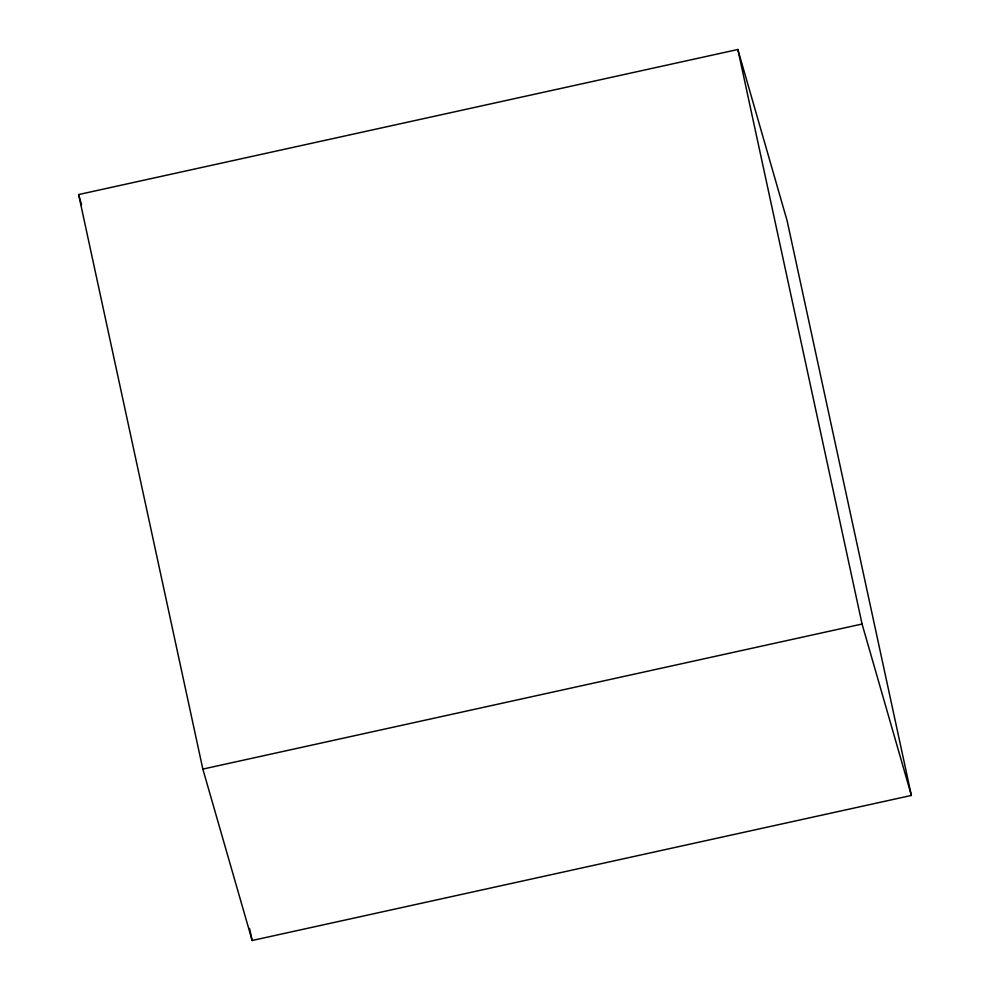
<?xml version="1.0" encoding="UTF-8"?>
<svg xmlns="http://www.w3.org/2000/svg" width="990" height="990" viewBox="0 0 990 990"><rect width="100%" height="100%" fill="white"/><g stroke="black" fill="none" stroke-linecap="round" stroke-linejoin="round"><path stroke-width="1.49" d="M78.618 194.56L737.847 49.5L787.161 220.906L911.382 795.44L252.153 940.5L202.839 769.094L78.618 194.56L81.588 204.905M202.839 769.094L862.067 624.034L911.382 795.44M737.847 49.5L862.067 624.034M249.529 928.41L252.153 940.5"/></g></svg>
